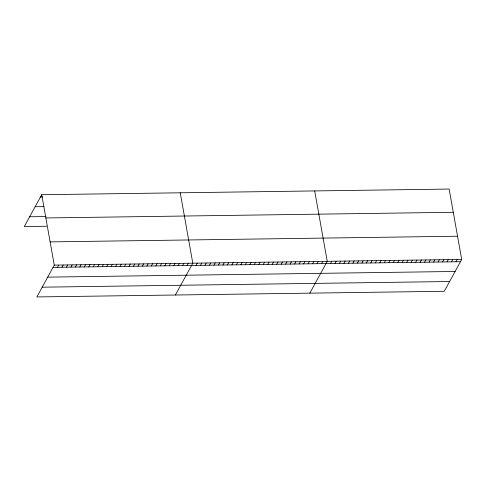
<?xml version="1.0" encoding="UTF-8"?>
<svg xmlns="http://www.w3.org/2000/svg" width="486" height="486" viewBox="0 0 486 486"><rect width="100%" height="100%" fill="white"/><g stroke="black" fill="none" stroke-linecap="round" stroke-linejoin="round"><path stroke-width="0.73" d="M41.717 194.722L54.268 265.125L36.851 296.94L444.283 291.278L461.7 259.457L449.149 189.06L41.717 194.722L24.3 226.543L46.644 226.233M57.506 267.312L58.739 265.058M61.977 267.251L63.204 264.998M66.442 267.185L67.676 264.937M70.913 267.124L72.147 264.876M75.379 267.063L76.612 264.809M79.85 267.002L81.083 264.749M84.315 266.935L85.548 264.688M88.786 266.875L90.019 264.627M93.257 266.814L94.484 264.566M97.722 266.753L98.956 264.499M102.194 266.692L103.427 264.439M106.659 266.626L107.892 264.378M111.13 266.565L112.363 264.317M115.595 266.504L116.828 264.25M120.066 266.443L121.3 264.19M124.538 266.377L125.765 264.129M129.003 266.316L130.236 264.068M133.474 266.255L134.707 264.007M137.939 266.194L139.172 263.941M142.41 266.128L143.643 263.88M146.875 266.067L148.109 263.819M151.346 266.006L152.58 263.758M155.818 265.945L157.045 263.691M160.283 265.885L161.516 263.631M164.754 265.818L165.987 263.57M169.219 265.757L170.452 263.509M173.69 265.696L174.924 263.442M178.155 265.635L179.389 263.382M182.627 265.569L183.86 263.321M187.098 265.508L188.325 263.26M175.379 295.014L192.796 263.199L180.245 192.796M196.046 265.386L197.28 263.133M200.53 265.326L201.757 263.072M205.007 265.259L206.24 263.011M209.49 265.198L210.724 262.95M213.974 265.137L215.207 262.883M218.457 265.07L219.684 262.823M222.934 265.01L224.168 262.762M227.418 264.949L228.651 262.701M231.901 264.888L233.134 262.634M236.384 264.821L237.611 262.574M240.862 264.761L242.095 262.513M245.345 264.7L246.578 262.452M249.828 264.639L251.062 262.385M254.306 264.572L255.539 262.325M258.789 264.512L260.022 262.264M263.272 264.451L264.505 262.197M267.756 264.39L268.983 262.136M272.233 264.323L273.466 262.075M276.716 264.263L277.949 262.015M281.2 264.202L282.433 261.948M285.683 264.141L286.91 261.887M290.16 264.074L291.393 261.826M294.644 264.013L295.877 261.766M299.127 263.953L300.36 261.699M303.61 263.892L304.837 261.638M308.088 263.825L309.321 261.577M312.571 263.764L313.804 261.517M317.054 263.704L318.287 261.45M321.532 263.643L322.765 261.389M309.831 293.143L327.248 261.328L314.697 190.931M330.498 263.515L331.731 261.268M334.982 263.455L336.209 261.201M339.459 263.394L340.692 261.14M343.942 263.327L345.175 261.079M348.426 263.266L349.659 261.018M352.909 263.205L354.136 260.952M357.386 263.145L358.619 260.891M361.87 263.078L363.103 260.83M366.353 263.017L367.586 260.769M370.836 262.956L372.063 260.703M375.313 262.896L376.547 260.642M379.797 262.829L381.03 260.581M384.28 262.768L385.513 260.52M388.757 262.707L389.991 260.453M393.241 262.647L394.474 260.393M397.724 262.58L398.957 260.332M402.208 262.519L403.435 260.271M406.685 262.458L407.918 260.204M411.168 262.397L412.401 260.144M415.652 262.331L416.885 260.083M420.135 262.27L421.362 260.022M424.612 262.209L425.845 259.955M429.095 262.142L430.329 259.895M433.579 262.082L434.812 259.834M438.062 262.021L439.289 259.773M442.539 261.96L443.773 259.706M447.023 261.893L448.256 259.646M451.506 261.833L452.739 259.585M455.983 261.772L457.217 259.524M40.49 196.976L42.719 196.945M35.144 206.732L44.08 206.605M29.64 216.786L46.024 216.556M45.86 217.953L453.292 212.291M50.131 241.888L457.557 236.226M54.268 265.125L461.7 259.457M53.035 267.373L460.467 261.711M47.695 277.129L455.127 271.467M42.191 287.183L449.623 281.522"/></g></svg>
